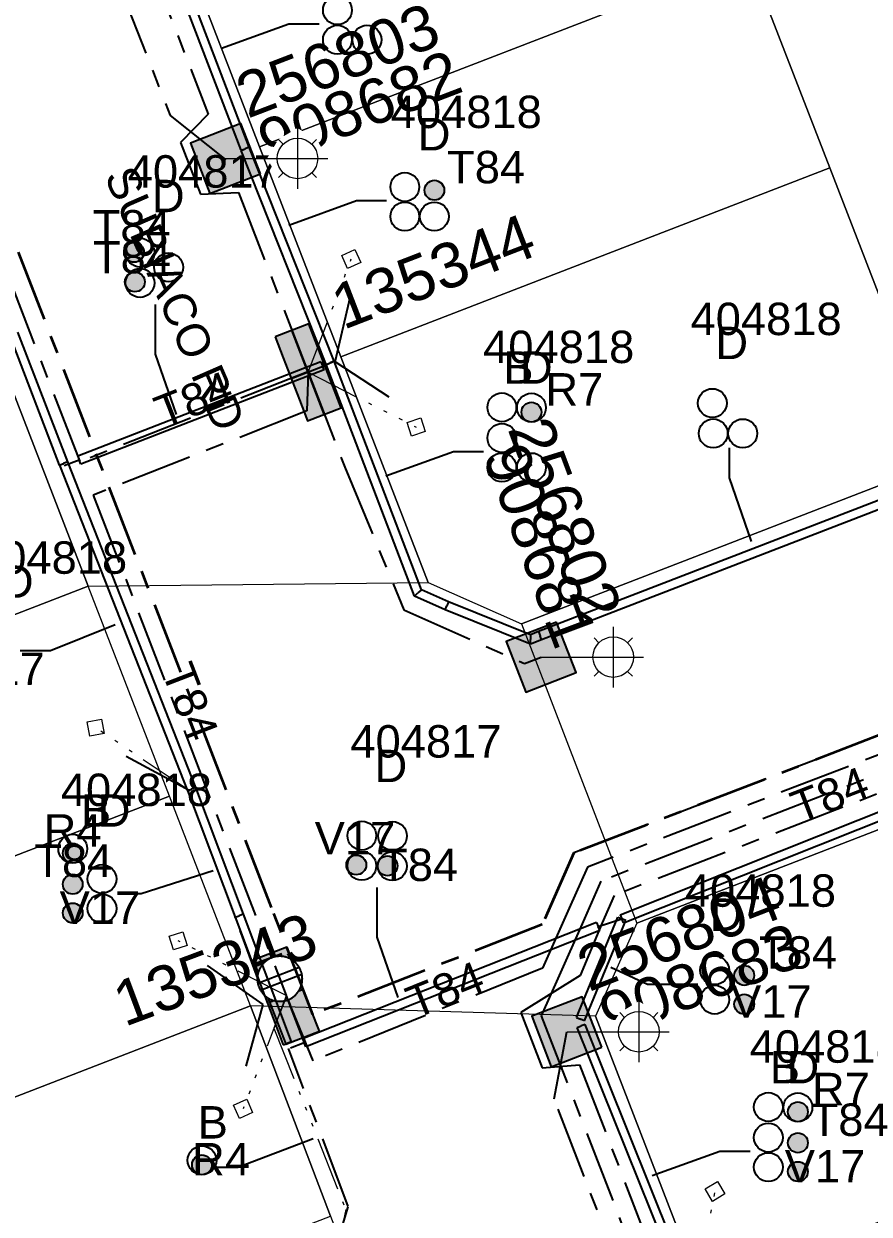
# Model space of a CAD drawing. Header units: metres. Extents: x 0 to 311631, y 0 to 6270612.
# Drawn here: x 311209.9 to 311256.8, y 6269902.9 to 6269969 of the extents above; entities that cross this region are included whole.
import ezdxf
from ezdxf.enums import TextEntityAlignment as Align

# ---------------------------------------------------------------- set-up
doc = ezdxf.new("R2010")
doc.units = ezdxf.units.M
doc.linetypes.add('Cable Exist UG', pattern=[7, 4, -1, 1, -1])
doc.linetypes.add('PHANTOMX2', pattern=[6.6, 3, -0.75, 0.2, -0.75, 0.2, -0.75, 0.2, -0.75])
doc.layers.get('0').update_dxf_attribs({"color": 6})
for name, color, linetype, lineweight in [('_User Miscellaneous1', 30, 'Continuous', 13), ('_User_HV_Exist', 1, 'Continuous', 35), ('Cadastre Land Parcels_SP_EXT', 118, 'Continuous', 15), ('Cadastre Roads_SP_EXT', 218, 'Continuous', 15), ('Mains_HV_EXT', 13, 'Continuous', 25), ('Mains_LV_EXT', 163, 'Continuous', 25), ('Mains_LV_SL_EXT', 135, 'Continuous', 25), ('Services_SP_EXT', 42, 'PHANTOMX2', 20), ('Services_SP_MOD', 3, 'PHANTOMX2', 20)]:
    doc.layers.add(name, color=color, linetype=linetype, lineweight=lineweight)
for name, color, linetype in [('Duct_SP_EXT', 30, 'Continuous'), ('Equip_LV_EXT', 7, 'Continuous'), ('SupportsUG_SP_LV_EXT', 7, 'Continuous'), ('SupportsUG_SP_LV_SL_EXT', 7, 'Continuous'), ('Trench_SP_EXT', 7, 'Continuous')]:
    doc.layers.add(name, color=color, linetype=linetype)
doc.styles.add('COLUMN_LABEL', font='arial.ttf', dxfattribs={"height": 2})
doc.styles.add('iecARIAL', font='arial.ttf', dxfattribs={"height": 2})
doc.styles.add('POLE_LABEL', font='arial.ttf', dxfattribs={"height": 2})
doc.styles.add('SL_LABEL', font='arial.ttf', dxfattribs={"height": 2})
doc.styles.get("Standard").update_dxf_attribs({"font": 'arial.ttf'})

# ---------------------------------------------------------------- blocks, each defined once
blk = doc.blocks.new('COLUMN_EXT')
blk.add_hatch(color=256).paths.add_polyline_path([(1.5, -1.5), (1.5, 1.5), (-1.5, 1.5), (-1.5, -1.5)])
blk.add_lwpolyline([(1.5, 1.5), (-1.5, 1.5), (-1.5, -1.5), (1.5, -1.5)], close=True)
at = {"flags": 9}
for tag, p in [('NOTES', (-1.813, 2)), ('STREETNAME', (-1.813, 1.6)), ('LOCATION', (-1.813, 1.4)), ('SUBURB', (-1.813, 1.8)), ('OWNED_BY', (-1.813, 0.6)), ('LEGEND', (-1.813, 1.2)), ('USAGE', (-1.813, 1)), ('STATE', (-1.813, 0.8)), ('COLUMN_TYPE', (-1.813, 0.4))]:
    blk.add_attdef(tag, text='', height=0.2, rotation=180, dxfattribs=at).set_placement(p, align=Align.MIDDLE_LEFT)
at = {"flags": 1}
blk.add_attdef('Z', (-1.813, 2.351), '', height=0.2, rotation=180, dxfattribs=at)
at = {"flags": 9}
for tag, style, p in [('STRUCTURE_PLANT_NUMBER', 'POLE_LABEL', (-1.813, -0.031)), ('STREET_CODE', 'COLUMN_LABEL', (-1.813, 0.2))]:
    blk.add_attdef(tag, text='', height=0.2, rotation=180, dxfattribs=dict(at, style=style)).set_placement(p, align=Align.MIDDLE_LEFT)
at = {"style": 'COLUMN_LABEL', "width": 0.9, "flags": 8}
blk.add_attdef('ASSET_NUM', text='', height=2, rotation=270, dxfattribs=at).set_placement((2, -4), align=Align.MIDDLE_LEFT)
blk = doc.blocks.new('PILLAR_EXT')
blk.add_hatch(color=256).paths.add_polyline_path([(-2.5, 1), (-2.5, -1), (2.5, -1), (2.5, 1)])
for p, q in [((0, 1), (0, -1)), ((-2.5, 0), (2.5, 0))]:
    blk.add_line(p, q)
at = {"ltscale": 10}
blk.add_line((2.5, 0), (-2.5, 0), dxfattribs=at)
blk.add_lwpolyline([(-2.5, -1), (-1.25, -1), (1.25, -1), (2.5, -1), (2.5, 1), (-2.5, 1)], close=True)
at = {"width": 0.9, "flags": 8}
blk.add_attdef('ASSET_NUM', text='', height=2, rotation=90, dxfattribs=at).set_placement((-2, 4), align=Align.MIDDLE_LEFT)
for tag, p, flags in [('OWNED_BY', (0, -0.2), 9), ('STATE', (0, -0.4), 9), ('SUPPORT_TYPE', (0, -0.6), 9), ('USAGE', (0, -0.8), 9), ('LEGEND', (0, -1), 9), ('LOCATION', (0, -1.2), 9), ('NOTES', (0, -1.4), 9), ('STREETNAME', (0, -1.8), 9), ('SUBURB', (0, -2), 1), ('PARENT', (0, -1.6), 9)]:
    blk.add_attdef(tag, p, '', height=0.2, dxfattribs=dict(flags=flags))
blk = doc.blocks.new('DUCT_EXT')
blk.add_circle((0, 0.8), 0.8)
at = {"flags": 1}
blk.add_attdef('Z', (0, 0), '', height=0.2, dxfattribs=at)
at = {"flags": 9}
for tag, p in [('DUCT_CODE', (0, 0)), ('XSECT_TYPE', (0, -0.2)), ('STATE', (0, -0.6)), ('FB_REFERENCE', (0, -0.4)), ('NOTES', (0, -0.8))]:
    blk.add_attdef(tag, text='', height=0.2, dxfattribs=at).set_placement(p, align=Align.MIDDLE_LEFT)
blk = doc.blocks.new('CCP_EXT')
at = {"flags": 9}
for tag, p in [('OWNED_BY', (0, -1)), ('USAGE', (0, -1.2)), ('LEGEND', (0, -1.4)), ('STATE', (0, -1.8)), ('LIFE_SUPPORT', (0, -1.6)), ('NOTES', (0, -2))]:
    blk.add_attdef(tag, text='', height=0.2, dxfattribs=at).set_placement(p, align=Align.MIDDLE_LEFT)
blk.add_wipeout([(0, 0.566), (0.566, 0), (0, -0.566), (-0.566, 0)])
blk.add_lwpolyline([(-0.566, 0), (0, 0.566), (0.566, 0), (0, -0.566), (-0.566, 0)])
at = {"flags": 1}
blk.add_attdef('Z', (0, 0), '', height=0.2, dxfattribs=at)
at = {"flags": 9}
for tag, p in [('CCP_TYPE', (0, 0)), ('OPERATING_VOLTAGE', (0, -0.6)), ('CONSTRUCTED_VOLTAGE', (0, -0.2)), ('NO_PHASES', (0, -0.4)), ('ORIENTATION', (0, -0.8))]:
    blk.add_attdef(tag, text='', height=0.2, dxfattribs=at).set_placement(p, align=Align.MIDDLE_LEFT)
blk = doc.blocks.new('LV_UG_LINKS_CLOSED_EXT')
at = {"layer": 'Equip_LV_EXT'}
for tag, flags, p in [('ACTUAL_STATUS', 9, (3, -2)), ('OPERATING_VOLTAGE', 9, (3, -2.6)), ('CONSTRUCTED_VOLTAGE', 9, (3, -2.2)), ('NO_PHASES', 9, (3, -2.4)), ('ORIENTATION', 9, (3, -2.8)), ('STATE', 9, (3, -3)), ('SWITCH_TYPE', 9, (3, -3.2)), ('USAGE', 9, (3, -3.4)), ('OWNED_BY', 9, (3, -3.8)), ('OPERATED_BY', 9, (3, -4)), ('NOTES', 9, (3, -3.6)), ('TYPE', 9, (3, -4.6)), ('MAINTAINED_BY', 9, (3, -4.2)), ('NUMBER_OF_PHASES', 9, (3, -4.4)), ('Z', 1, (3, -4.8))]:
    blk.add_attdef(tag, text='', height=0.2, dxfattribs=dict(at, flags=flags)).set_placement(p, align=Align.MIDDLE_LEFT)
blk.add_wipeout([(4, 1.25), (3.969, 1.25), (3.939, 1.248), (3.908, 1.247), (3.877, 1.244), (3.847, 1.241), (3.817, 1.236), (3.786, 1.232), (3.756, 1.226), (3.726, 1.22), (3.696, 1.213), (3.667, 1.205), (3.637, 1.196), (3.608, 1.187), (3.579, 1.177), (3.55, 1.166), (3.522, 1.155), (3.493, 1.143), (3.466, 1.13), (3.438, 1.117), (3.411, 1.102), (3.384, 1.088), (3.357, 1.072), (3.331, 1.056), (3.306, 1.039), (3.28, 1.022), (3.255, 1.004), (3.231, 0.985), (3.207, 0.966), (3.184, 0.947), (3.161, 0.926), (3.138, 0.905), (3.116, 0.884), (3.095, 0.862), (3.074, 0.839), (3.053, 0.816), (3.034, 0.793), (3.015, 0.769), (2.996, 0.745), (2.978, 0.72), (2.961, 0.694), (2.944, 0.669), (2.928, 0.643), (2.912, 0.616), (2.898, 0.589), (2.883, 0.562), (2.87, 0.534), (2.857, 0.507), (2.845, 0.478), (2.834, 0.45), (2.823, 0.421), (2.813, 0.392), (2.804, 0.363), (2.795, 0.333), (2.787, 0.304), (2.78, 0.274), (2.774, 0.244), (2.768, 0.214), (2.764, 0.183), (2.759, 0.153), (2.756, 0.123), (2.753, 0.092), (2.752, 0.061), (2.75, 0.031), (2.75, 0), (2.75, -0.031), (2.752, -0.061), (2.753, -0.092), (2.756, -0.123), (2.759, -0.153), (2.764, -0.183), (2.768, -0.214), (2.774, -0.244), (2.78, -0.274), (2.787, -0.304), (2.795, -0.333), (2.804, -0.363), (2.813, -0.392), (2.823, -0.421), (2.834, -0.45), (2.845, -0.478), (2.857, -0.507), (2.87, -0.534), (2.883, -0.562), (2.898, -0.589), (2.912, -0.616), (2.928, -0.643), (2.944, -0.669), (2.961, -0.694), (2.978, -0.72), (2.996, -0.745), (3.015, -0.769), (3.034, -0.793), (3.053, -0.816), (3.074, -0.839), (3.095, -0.862), (3.116, -0.884), (3.138, -0.905), (3.161, -0.926), (3.184, -0.947), (3.207, -0.966), (3.231, -0.985), (3.255, -1.004), (3.28, -1.022), (3.306, -1.039), (3.331, -1.056), (3.357, -1.072), (3.384, -1.088), (3.411, -1.102), (3.438, -1.117), (3.466, -1.13), (3.493, -1.143), (3.522, -1.155), (3.55, -1.166), (3.579, -1.177), (3.608, -1.187), (3.637, -1.196), (3.667, -1.205), (3.696, -1.213), (3.726, -1.22), (3.756, -1.226), (3.786, -1.232), (3.817, -1.236), (3.847, -1.241), (3.877, -1.244), (3.908, -1.247), (3.939, -1.248), (3.969, -1.25), (4, -1.25), (4.031, -1.25), (4.061, -1.248), (4.092, -1.247), (4.123, -1.244), (4.153, -1.241), (4.183, -1.236), (4.214, -1.232), (4.244, -1.226), (4.274, -1.22), (4.304, -1.213), (4.333, -1.205), (4.363, -1.196), (4.392, -1.187), (4.421, -1.177), (4.45, -1.166), (4.478, -1.155), (4.507, -1.143), (4.534, -1.13), (4.562, -1.117), (4.589, -1.102), (4.616, -1.088), (4.643, -1.072), (4.669, -1.056), (4.694, -1.039), (4.72, -1.022), (4.745, -1.004), (4.769, -0.985), (4.793, -0.966), (4.816, -0.947), (4.839, -0.926), (4.862, -0.905), (4.884, -0.884), (4.905, -0.862), (4.926, -0.839), (4.947, -0.816), (4.966, -0.793), (4.985, -0.769), (5.004, -0.745), (5.022, -0.72), (5.039, -0.694), (5.056, -0.669), (5.072, -0.643), (5.088, -0.616), (5.102, -0.589), (5.117, -0.562), (5.13, -0.534), (5.143, -0.507), (5.155, -0.478), (5.166, -0.45), (5.177, -0.421), (5.187, -0.392), (5.196, -0.363), (5.205, -0.333), (5.213, -0.304), (5.22, -0.274), (5.226, -0.244), (5.232, -0.214), (5.236, -0.183), (5.241, -0.153), (5.244, -0.123), (5.247, -0.092), (5.248, -0.061), (5.25, -0.031), (5.25, 0), (5.25, 0.031), (5.248, 0.061), (5.247, 0.092), (5.244, 0.123), (5.241, 0.153), (5.236, 0.183), (5.232, 0.214), (5.226, 0.244), (5.22, 0.274), (5.213, 0.304), (5.205, 0.333), (5.196, 0.363), (5.187, 0.392), (5.177, 0.421), (5.166, 0.45), (5.155, 0.478), (5.143, 0.507), (5.13, 0.534), (5.117, 0.562), (5.102, 0.589), (5.088, 0.616), (5.072, 0.643), (5.056, 0.669), (5.039, 0.694), (5.022, 0.72), (5.004, 0.745), (4.985, 0.769), (4.966, 0.793), (4.947, 0.816), (4.926, 0.839), (4.905, 0.862), (4.884, 0.884), (4.862, 0.905), (4.839, 0.926), (4.816, 0.947), (4.793, 0.966), (4.769, 0.985), (4.745, 1.004), (4.72, 1.022), (4.694, 1.039), (4.669, 1.056), (4.643, 1.072), (4.616, 1.088), (4.589, 1.102), (4.562, 1.117), (4.534, 1.13), (4.507, 1.143), (4.478, 1.155), (4.45, 1.166), (4.421, 1.177), (4.392, 1.187), (4.363, 1.196), (4.333, 1.205), (4.304, 1.213), (4.274, 1.22), (4.244, 1.226), (4.214, 1.232), (4.183, 1.236), (4.153, 1.241), (4.123, 1.244), (4.092, 1.247), (4.061, 1.248), (4.031, 1.25)]).dxf.layer = 'Equip_LV_EXT'
for p, q in [((3.792, 1.232), (3.792, -1.232)), ((4.208, 1.232), (4.208, -1.232))]:
    blk.add_line(p, q, dxfattribs=at)
at = {"layer": 'Equip_LV_EXT', "flags": 128}
blk.add_lwpolyline([(4, 1.25), (3.969, 1.25), (3.939, 1.248), (3.908, 1.247), (3.877, 1.244), (3.847, 1.241), (3.817, 1.236), (3.786, 1.232), (3.756, 1.226), (3.726, 1.22), (3.696, 1.213), (3.667, 1.205), (3.637, 1.196), (3.608, 1.187), (3.579, 1.177), (3.55, 1.166), (3.522, 1.155), (3.493, 1.143), (3.466, 1.13), (3.438, 1.117), (3.411, 1.102), (3.384, 1.088), (3.357, 1.072), (3.331, 1.056), (3.306, 1.039), (3.28, 1.022), (3.255, 1.004), (3.231, 0.985), (3.207, 0.966), (3.184, 0.947), (3.161, 0.926), (3.138, 0.905), (3.116, 0.884), (3.095, 0.862), (3.074, 0.839), (3.053, 0.816), (3.034, 0.793), (3.015, 0.769), (2.996, 0.745), (2.978, 0.72), (2.961, 0.694), (2.944, 0.669), (2.928, 0.643), (2.912, 0.616), (2.898, 0.589), (2.883, 0.562), (2.87, 0.534), (2.857, 0.507), (2.845, 0.478), (2.834, 0.45), (2.823, 0.421), (2.813, 0.392), (2.804, 0.363), (2.795, 0.333), (2.787, 0.304), (2.78, 0.274), (2.774, 0.244), (2.768, 0.214), (2.764, 0.183), (2.759, 0.153), (2.756, 0.123), (2.753, 0.092), (2.752, 0.061), (2.75, 0.031), (2.75, 0), (2.75, -0.031), (2.752, -0.061), (2.753, -0.092), (2.756, -0.123), (2.759, -0.153), (2.764, -0.183), (2.768, -0.214), (2.774, -0.244), (2.78, -0.274), (2.787, -0.304), (2.795, -0.333), (2.804, -0.363), (2.813, -0.392), (2.823, -0.421), (2.834, -0.45), (2.845, -0.478), (2.857, -0.507), (2.87, -0.534), (2.883, -0.562), (2.898, -0.589), (2.912, -0.616), (2.928, -0.643), (2.944, -0.669), (2.961, -0.694), (2.978, -0.72), (2.996, -0.745), (3.015, -0.769), (3.034, -0.793), (3.053, -0.816), (3.074, -0.839), (3.095, -0.862), (3.116, -0.884), (3.138, -0.905), (3.161, -0.926), (3.184, -0.947), (3.207, -0.966), (3.231, -0.985), (3.255, -1.004), (3.28, -1.022), (3.306, -1.039), (3.331, -1.056), (3.357, -1.072), (3.384, -1.088), (3.411, -1.102), (3.438, -1.117), (3.466, -1.13), (3.493, -1.143), (3.522, -1.155), (3.55, -1.166), (3.579, -1.177), (3.608, -1.187), (3.637, -1.196), (3.667, -1.205), (3.696, -1.213), (3.726, -1.22), (3.756, -1.226), (3.786, -1.232), (3.817, -1.236), (3.847, -1.241), (3.877, -1.244), (3.908, -1.247), (3.939, -1.248), (3.969, -1.25), (4, -1.25), (4.031, -1.25), (4.061, -1.248), (4.092, -1.247), (4.123, -1.244), (4.153, -1.241), (4.183, -1.236), (4.214, -1.232), (4.244, -1.226), (4.274, -1.22), (4.304, -1.213), (4.333, -1.205), (4.363, -1.196), (4.392, -1.187), (4.421, -1.177), (4.45, -1.166), (4.478, -1.155), (4.507, -1.143), (4.534, -1.13), (4.562, -1.117), (4.589, -1.102), (4.616, -1.088), (4.643, -1.072), (4.669, -1.056), (4.694, -1.039), (4.72, -1.022), (4.745, -1.004), (4.769, -0.985), (4.793, -0.966), (4.816, -0.947), (4.839, -0.926), (4.862, -0.905), (4.884, -0.884), (4.905, -0.862), (4.926, -0.839), (4.947, -0.816), (4.966, -0.793), (4.985, -0.769), (5.004, -0.745), (5.022, -0.72), (5.039, -0.694), (5.056, -0.669), (5.072, -0.643), (5.088, -0.616), (5.102, -0.589), (5.117, -0.562), (5.13, -0.534), (5.143, -0.507), (5.155, -0.478), (5.166, -0.45), (5.177, -0.421), (5.187, -0.392), (5.196, -0.363), (5.205, -0.333), (5.213, -0.304), (5.22, -0.274), (5.226, -0.244), (5.232, -0.214), (5.236, -0.183), (5.241, -0.153), (5.244, -0.123), (5.247, -0.092), (5.248, -0.061), (5.25, -0.031), (5.25, 0), (5.25, 0.031), (5.248, 0.061), (5.247, 0.092), (5.244, 0.123), (5.241, 0.153), (5.236, 0.183), (5.232, 0.214), (5.226, 0.244), (5.22, 0.274), (5.213, 0.304), (5.205, 0.333), (5.196, 0.363), (5.187, 0.392), (5.177, 0.421), (5.166, 0.45), (5.155, 0.478), (5.143, 0.507), (5.13, 0.534), (5.117, 0.562), (5.102, 0.589), (5.088, 0.616), (5.072, 0.643), (5.056, 0.669), (5.039, 0.694), (5.022, 0.72), (5.004, 0.745), (4.985, 0.769), (4.966, 0.793), (4.947, 0.816), (4.926, 0.839), (4.905, 0.862), (4.884, 0.884), (4.862, 0.905), (4.839, 0.926), (4.816, 0.947), (4.793, 0.966), (4.769, 0.985), (4.745, 1.004), (4.72, 1.022), (4.694, 1.039), (4.669, 1.056), (4.643, 1.072), (4.616, 1.088), (4.589, 1.102), (4.562, 1.117), (4.534, 1.13), (4.507, 1.143), (4.478, 1.155), (4.45, 1.166), (4.421, 1.177), (4.392, 1.187), (4.363, 1.196), (4.333, 1.205), (4.304, 1.213), (4.274, 1.22), (4.244, 1.226), (4.214, 1.232), (4.183, 1.236), (4.153, 1.241), (4.123, 1.244), (4.092, 1.247), (4.061, 1.248), (4.031, 1.25)], close=True, dxfattribs=at)
blk = doc.blocks.new('CABLE_LARGE_EXT')
h = blk.add_hatch(color=256)
edge = h.paths.add_edge_path()
edge.add_arc((0, 0.55), 0.55, 0, 360)
blk.add_circle((0, 0.55), 0.55)
at = {"flags": 1}
blk.add_attdef('Z', (0, 0), '', height=0.2, dxfattribs=at)
at = {"flags": 9}
for tag, p in [('COND_CODE', (0, 0)), ('XSECT_SIZE', (0, -0.6)), ('STATE', (0, -0.4)), ('FB_REFERENCE', (0, -0.2)), ('NOTES', (0, -0.8))]:
    blk.add_attdef(tag, text='', height=0.2, dxfattribs=at).set_placement(p, align=Align.MIDDLE_LEFT)
blk = doc.blocks.new('SL_LANTERN_EXT')
at = {"flags": 9}
for tag, p in [('LRATECODE', (-7.4, 0)), ('LOUTREACHVOCAB', (-7.2, 0)), ('LOUTREACH', (-7, 0)), ('LANTNUMBER', (-6.6, 0)), ('LNEW', (-6.4, 0)), ('LMASTVOCAB', (-6.2, 0)), ('LMAST', (-6, 0)), ('LLAMPVOCAB', (-5.8, 0)), ('LLAMP', (-5.6, 0)), ('LEXIST', (-5.4, 0)), ('LCHARGE3PERCENT', (-5.2, 0)), ('LCHARGE3', (-5, 0)), ('LCHARGE2PERCENT', (-4.8, 0)), ('LCHARGE2', (-4.6, 0)), ('LCHARGE1PERCENT', (-4.4, 0)), ('LCHARGE1', (-4.2, 0)), ('LCATEGORY', (-4, 0)), ('LBRACKETVOCAB', (-3.8, 0)), ('LBRACKET', (-3.6, 0)), ('LKINGHEIGHT', (-3.4, 0)), ('CREPLACE', (-3.2, 0)), ('CREMOVE', (-3, 0)), ('CNUMBER', (-2.8, 0)), ('CNEW', (-2.6, 0)), ('CEXIST', (-2.4, 0)), ('USAGE', (-2.2, 0)), ('STATE', (-2, 0)), ('OWNED_BY', (-1.8, 0)), ('ORIENTATION', (-1.6, 0)), ('OPERATING_VOLTAGE', (-1.4, 0)), ('NO_PHASES', (-1.2, 0)), ('LANTERN_TYPE', (-1, 0)), ('LANTERN_PURPOSE', (-0.8, 0)), ('CONTROL_TYPE', (-0.6, 0)), ('CONSTRUCTED_VOLTAGE', (-0.4, 0))]:
    blk.add_attdef(tag, text='', height=0.001, rotation=270, dxfattribs=at).set_placement(p, align=Align.MIDDLE_LEFT)
at = {"style": 'SL_LABEL', "flags": 9}
blk.add_attdef('STREET_CODE', text='', height=0.001, rotation=270, dxfattribs=at).set_placement((0.001, 0), align=Align.MIDDLE_LEFT)
at = {"flags": 1}
blk.add_attdef('Z', (0, 0), '', height=0.001, rotation=270, dxfattribs=at)
at = {"width": 0.9}
blk.add_attdef('LNUMBER', text='', height=1, dxfattribs=at).set_placement((7, -1), align=Align.MIDDLE_LEFT)
at = {"flags": 9}
for tag, p in [('LREMOVE', (0, -7.6)), ('LREPLACE', (0, -7.8)), ('LTYPE', (0, -8)), ('LTYPEVOCAB', (0, -8.2)), ('LEGEND', (0, -8.4)), ('SUBURB', (0, -8.6)), ('STREETNAME', (0, -8.8)), ('LOCATION', (0, -9)), ('NOTES', (0, -9.2)), ('MAINTAINED_BY', (0, -9.863))]:
    blk.add_attdef(tag, text='', height=0.001, dxfattribs=at).set_placement(p, align=Align.MIDDLE_LEFT)
blk.add_attdef('OPERATED_BY', (0, -9.607), '', height=0.001, dxfattribs=at)
blk.add_wipeout([(5.688, 0), (5.061, -1.061), (4, -1.688), (2.939, -1.061), (2.313, 0), (2.939, 1.061), (4, 1.687), (5.061, 1.061)])
for p, q in [((4, 1.687), (4, 0)), ((2.939, 1.061), (3.205, 0.795)), ((5.061, 1.061), (4.795, 0.795)), ((0, 0), (4, 0)), ((4, 0), (5.688, 0)), ((4, 0), (4, -1.688)), ((2.939, -1.061), (3.205, -0.795)), ((5.061, -1.061), (4.795, -0.795))]:
    blk.add_line(p, q)
blk.add_circle((4, 0), 1.125)

msp = doc.modelspace()

# ---------------------------------------------------------------- linework, layer by layer
at = {"layer": 'Cadastre Land Parcels_SP_EXT', "linetype": 'Continuous'}
for points in [[(311250.079, 6269972.64), (311245.572, 6269984.288), (311218.432, 6269973.8), (311222.938, 6269962.151), (311250.079, 6269972.64)], [(311266.973, 6269947.082), (311267.53, 6269947.293), (311268.089, 6269947.497), (311268.651, 6269947.695), (311269.215, 6269947.884), (311269.781, 6269948.067), (311270.35, 6269948.244), (311270.921, 6269948.413), (311271.493, 6269948.575), (311272.068, 6269948.729), (311272.645, 6269948.878), (311266.017, 6269978.802), (311264.907, 6269978.373), (311250.079, 6269972.64), (311254.585, 6269960.992), (311260.878, 6269944.725), (311266.973, 6269947.082)], [(311254.585, 6269960.992), (311250.079, 6269972.64), (311222.938, 6269962.151), (311227.443, 6269950.502), (311254.585, 6269960.992)], [(311260.878, 6269944.725), (311254.585, 6269960.992), (311227.443, 6269950.502), (311232.293, 6269937.964), (311237.467, 6269935.678), (311260.878, 6269944.725)], [(311213.421, 6269937.764), (311208.191, 6269951.277), (311180.208, 6269940.461), (311185.438, 6269926.95), (311213.421, 6269937.764)], [(311217.929, 6269926.115), (311213.421, 6269937.764), (311185.438, 6269926.95), (311189.946, 6269915.301), (311217.929, 6269926.115)], [(311275.456, 6269909.488), (311268.116, 6269928.44), (311243.868, 6269919.061), (311241.579, 6269913.89), (311247.472, 6269898.666), (311275.456, 6269909.488)], [(311222.436, 6269914.467), (311217.929, 6269926.115), (311189.946, 6269915.301), (311194.454, 6269903.652), (311222.436, 6269914.467)], [(311226.879, 6269902.799), (311222.436, 6269914.467), (311194.454, 6269903.652), (311198.958, 6269892.017), (311226.879, 6269902.799)]]:
    msp.add_lwpolyline(points, close=True, dxfattribs=at)
at = {"layer": 'Cadastre Roads_SP_EXT', "linetype": 'Continuous'}
msp.add_lwpolyline([(311260.878, 6269944.725), (311237.467, 6269935.678), (311243.868, 6269919.061), (311268.116, 6269928.44)], dxfattribs=at)
at = {"layer": 'Duct_SP_EXT'}
for p, q in [((311221.912, 6269961.961), (311217.576, 6269973.324)), ((311222.36, 6269962.132), (311218.025, 6269973.495)), ((311221.912, 6269961.961), (311222.136, 6269962.046)), ((311221.913, 6269961.958), (311222.136, 6269962.046)), ((311226.629, 6269950.072), (311221.913, 6269961.958)), ((311222.359, 6269962.135), (311222.136, 6269962.046)), ((311222.36, 6269962.132), (311222.136, 6269962.046)), ((311209.052, 6269951.694), (311211.823, 6269944.489)), ((311209.5, 6269951.866), (311212.271, 6269944.661)), ((311226.346, 6269950.227), (311212.841, 6269944.977)), ((311226.346, 6269950.227), (311226.433, 6269950.003)), ((311226.52, 6269949.78), (311226.433, 6269950.003)), ((311226.628, 6269950.075), (311226.852, 6269950.16)), ((311226.629, 6269950.072), (311226.852, 6269950.16)), ((311227.075, 6269950.249), (311226.852, 6269950.16)), ((311227.076, 6269950.246), (311226.852, 6269950.16)), ((311226.52, 6269949.78), (311213.015, 6269944.53)), ((311212.841, 6269944.977), (311212.928, 6269944.754)), ((311213.015, 6269944.53), (311212.928, 6269944.754)), ((311263.522, 6269944.93), (311238.416, 6269935.24)), ((311211.823, 6269944.489), (311212.047, 6269944.575)), ((311211.824, 6269944.487), (311212.047, 6269944.575)), ((311212.271, 6269944.663), (311212.047, 6269944.575)), ((311212.271, 6269944.661), (311212.047, 6269944.575)), ((311263.695, 6269944.482), (311238.589, 6269934.792)), ((311231.917, 6269937.571), (311231.728, 6269937.392)), ((311233.424, 6269936.903), (311231.917, 6269937.571)), ((311231.54, 6269937.213), (311231.728, 6269937.392)), ((311233.237, 6269936.461), (311231.54, 6269937.213)), ((311233.424, 6269936.903), (311233.331, 6269936.682)), ((311237.976, 6269935.07), (311233.424, 6269936.903)), ((311233.237, 6269936.461), (311233.331, 6269936.682)), ((311237.973, 6269934.554), (311233.237, 6269936.461)), ((311237.973, 6269934.554), (311237.974, 6269934.812)), ((311238.589, 6269934.792), (311237.973, 6269934.554)), ((311237.976, 6269935.07), (311237.974, 6269934.812)), ((311238.416, 6269935.24), (311237.976, 6269935.07)), ((311238.416, 6269935.24), (311238.503, 6269935.016)), ((311238.416, 6269935.24), (311238.503, 6269935.016)), ((311238.589, 6269934.792), (311238.503, 6269935.016)), ((311238.589, 6269934.792), (311238.503, 6269935.016)), ((311242.96, 6269919.526), (311268.264, 6269929.599)), ((311243.137, 6269919.08), (311268.442, 6269929.153)), ((311218.929, 6269926.415), (311219.153, 6269926.499)), ((311218.929, 6269926.415), (311221.579, 6269919.386)), ((311218.93, 6269926.412), (311219.153, 6269926.499)), ((311219.377, 6269926.587), (311219.153, 6269926.499)), ((311219.378, 6269926.584), (311219.153, 6269926.499)), ((311219.378, 6269926.584), (311222.028, 6269919.555)), ((311221.579, 6269919.386), (311221.803, 6269919.471)), ((311222.028, 6269919.555), (311221.803, 6269919.471)), ((311240.523, 6269913.818), (311242.827, 6269919.395)), ((311240.966, 6269913.635), (311243.271, 6269919.212)), ((311241.64, 6269919.096), (311241.729, 6269918.873)), ((311242.827, 6269919.395), (311243.049, 6269919.303)), ((311242.96, 6269919.526), (311243.049, 6269919.303)), ((311243.271, 6269919.212), (311243.049, 6269919.303)), ((311243.137, 6269919.08), (311243.049, 6269919.303)), ((311241.817, 6269918.65), (311241.729, 6269918.873)), ((311240.523, 6269913.818), (311240.744, 6269913.726)), ((311240.966, 6269913.635), (311240.744, 6269913.726)), ((311240.558, 6269913.261), (311240.781, 6269913.351)), ((311246.653, 6269898.12), (311240.558, 6269913.261)), ((311241.003, 6269913.44), (311240.781, 6269913.351)), ((311247.098, 6269898.299), (311241.003, 6269913.44)), ((311224.246, 6269912.298), (311224.471, 6269912.383)), ((311224.695, 6269912.467), (311224.471, 6269912.383)), ((311225.329, 6269912.644), (311225.417, 6269912.421)), ((311225.505, 6269912.197), (311225.417, 6269912.421))]:
    msp.add_line(p, q, dxfattribs=at)
for points in [[(311226.246, 6269968.968), (311224.568, 6269968.968), (311220.817, 6269967.604)], [(311229.988, 6269959.158), (311228.31, 6269959.158), (311224.559, 6269957.794)], [(311217.135, 6269953.402), (311217.135, 6269950.637), (311218.305, 6269947.299)], [(311249.009, 6269945.451), (311249.008, 6269943.776), (311250.228, 6269940.238)], [(311235.375, 6269945.227), (311233.697, 6269945.227), (311229.946, 6269943.863)], [(311209.649, 6269934.187), (311211.325, 6269934.187), (311214.931, 6269935.643)], [(311215.05, 6269920.712), (311216.362, 6269920.712), (311220.355, 6269921.991)], [(311229.445, 6269921.044), (311229.445, 6269918.279), (311230.615, 6269914.941)], [(311247.263, 6269915.66), (311244.468, 6269915.657), (311242.429, 6269916.604)], [(311220.331, 6269905.524), (311221.722, 6269905.524), (311225.916, 6269907.11)], [(311250.166, 6269906.39), (311248.488, 6269906.39), (311244.737, 6269905.026)]]:
    msp.add_lwpolyline(points, dxfattribs=at)
at = {"layer": 'Mains_LV_EXT', "linetype": 'Cable Exist UG'}
for points in [[(311216.579, 6269972.989), (311220.087, 6269963.974), (311218.551, 6269962.402), (311218.551, 6269962.402), (311219.662, 6269959.525), (311221.771, 6269959.616), (311225.636, 6269949.628)], [(311225.622, 6269949.666), (311212.974, 6269944.679), (311204.947, 6269965.465)]]:
    msp.add_lwpolyline(points, dxfattribs=at)
at = {"layer": 'Mains_LV_SL_EXT', "linetype": 'Cable Exist UG'}
msp.add_lwpolyline([(311216.589, 6269972.962), (311215.174, 6269971.075), (311215.174, 6269971.075), (311217.979, 6269963.883), (311221.07, 6269961.429)], dxfattribs=at)
at = {"layer": 'Trench_SP_EXT', "linetype": 'Cable Exist UG'}
for points in [[(311230.126, 6269948.26), (311227.127, 6269950.223), (311227.982, 6269953.864)], [(311226.442, 6269949.979), (311227.107, 6269950.273)], [(311212.928, 6269944.754), (311212.098, 6269944.445)], [(311215.533, 6269928.321), (311219.211, 6269926.351)], [(311241.729, 6269918.873), (311243.049, 6269919.303)], [(311220.031, 6269916.716), (311223.113, 6269914.537), (311222.175, 6269911.113)], [(311225.417, 6269912.421), (311224.653, 6269912.118)], [(311226.693, 6269899.482), (311227.854, 6269903.337), (311224.55, 6269912.093)]]:
    msp.add_lwpolyline(points, dxfattribs=at)

# ---------------------------------------------------------------- block references
at = {"layer": 'Duct_SP_EXT'}
for name, p in [('DUCT_EXT', (311227.258, 6269968.934)), ('DUCT_EXT', (311227.258, 6269967.297)), ('DUCT_EXT', (311228.897, 6269967.297)), ('DUCT_EXT', (311231.001, 6269959.124)), ('CABLE_LARGE_EXT', (311232.64, 6269959.194)), ('DUCT_EXT', (311231.001, 6269957.487)), ('DUCT_EXT', (311232.639, 6269957.487)), ('DUCT_EXT', (311216.306, 6269955.477)), ('DUCT_EXT', (311217.888, 6269954.665)), ('DUCT_EXT', (311216.302, 6269953.797)), ('DUCT_EXT', (311236.388, 6269946.89)), ('DUCT_EXT', (311238.027, 6269946.873)), ('CABLE_LARGE_EXT', (311238.027, 6269946.873)), ('DUCT_EXT', (311236.388, 6269945.193)), ('DUCT_EXT', (311236.388, 6269943.556)), ('DUCT_EXT', (311238.027, 6269943.556)), ('DUCT_EXT', (311228.615, 6269923.119)), ('DUCT_EXT', (311230.317, 6269923.098)), ('DUCT_EXT', (311212.568, 6269922.391)), ('CABLE_LARGE_EXT', (311212.568, 6269922.391)), ('DUCT_EXT', (311228.612, 6269921.439)), ('DUCT_EXT', (311230.307, 6269921.421)), ('DUCT_EXT', (311214.192, 6269920.711)), ('CABLE_LARGE_EXT', (311212.568, 6269920.671)), ('DUCT_EXT', (311214.192, 6269919.074)), ('CABLE_LARGE_EXT', (311212.568, 6269919.074)), ('DUCT_EXT', (311248.198, 6269915.647)), ('CABLE_LARGE_EXT', (311249.837, 6269915.607)), ('DUCT_EXT', (311248.198, 6269914.01)), ('CABLE_LARGE_EXT', (311249.837, 6269914.01)), ('DUCT_EXT', (311251.178, 6269908.053)), ('DUCT_EXT', (311252.817, 6269908.036)), ('CABLE_LARGE_EXT', (311252.817, 6269908.036)), ('DUCT_EXT', (311251.178, 6269906.356)), ('CABLE_LARGE_EXT', (311252.817, 6269906.316)), ('DUCT_EXT', (311219.74, 6269905.096)), ('CABLE_LARGE_EXT', (311219.74, 6269905.096)), ('DUCT_EXT', (311251.178, 6269904.719)), ('CABLE_LARGE_EXT', (311252.817, 6269904.719))]:
    msp.add_blockref(name, p, dxfattribs=at)
for name, p, rotation in [('CABLE_LARGE_EXT', (311215.419, 6269956.296), 269.9506984013176), ('CABLE_LARGE_EXT', (311215.467, 6269954.655), 269.9506984013176), ('DUCT_EXT', (311247.267, 6269947.927), 269.9657774817926), ('DUCT_EXT', (311247.318, 6269946.246), 269.9657774817926), ('DUCT_EXT', (311248.955, 6269946.245), 269.9657774817926), ('CABLE_LARGE_EXT', (311227.757, 6269922.291), 269.9506984013176), ('CABLE_LARGE_EXT', (311229.488, 6269922.241), 269.9506984013176)]:
    msp.add_blockref(name, p, dxfattribs=dict(at, rotation=rotation))
at = {"layer": 'SupportsUG_SP_LV_EXT'}
ref = msp.add_blockref('PILLAR_EXT', (311225.631, 6269949.642), dxfattribs=dict(at, rotation=291.115987510747))
ref.add_attrib('ASSET_NUM', '135344', dxfattribs={"layer": '0', "height": 2.5, "rotation": 21.11599, "style": 'iecARIAL'}).set_placement((311227.131, 6269953.142), align=Align.MIDDLE_LEFT)
ref = msp.add_blockref('PILLAR_EXT', (311224.421, 6269915.038), dxfattribs=dict(at, rotation=111.1160090554093))
ref.add_attrib('ASSET_NUM', '135343', dxfattribs={"layer": '0', "height": 2.5, "rotation": 20.47744, "style": 'iecARIAL'}).set_placement((311225.921, 6269918.538), align=Align.MIDDLE_RIGHT)
at = {"layer": 'SupportsUG_SP_LV_SL_EXT'}
ref = msp.add_blockref('COLUMN_EXT', (311221.041, 6269961.506), dxfattribs=dict(at, rotation=291.115987510747))
ref.add_attrib('ASSET_NUM', '908682', dxfattribs={"layer": '0', "height": 2.5, "rotation": 20.99753, "style": 'COLUMN_LABEL'}).set_placement((311223.041, 6269962.256), align=Align.MIDDLE_LEFT)
ref = msp.add_blockref('COLUMN_EXT', (311238.567, 6269933.829), dxfattribs=dict(at, rotation=21.08852129288003))
ref.add_attrib('ASSET_NUM', '908681', dxfattribs={"layer": '0', "height": 2.5, "rotation": 290.51, "style": 'COLUMN_LABEL'}).set_placement((311240.567, 6269934.579), align=Align.MIDDLE_RIGHT)
ref = msp.add_blockref('COLUMN_EXT', (311239.989, 6269913.032), dxfattribs=dict(at, rotation=291.1160379134965))
ref.add_attrib('ASSET_NUM', '908683', dxfattribs={"layer": '0', "height": 2.5, "rotation": 21.11604, "style": 'COLUMN_LABEL'}).set_placement((311241.989, 6269913.782), align=Align.MIDDLE_LEFT)

# ---------------------------------------------------------------- texts
at = {"layer": 'Cadastre Roads_SP_EXT'}
msp.add_text('SUBIACO RD', height=1.8, rotation=293.5486, dxfattribs=at).set_placement((311214.3, 6269960.541))
at = {"layer": 'Duct_SP_EXT'}
for s, p in [('404818', (311230.213, 6269963.194)), ('D', (311231.717, 6269961.951)), ('T84', (311233.345, 6269960.127)), ('404817', (311215.619, 6269959.888)), ('D', (311216.96, 6269958.524)), ('T84', (311213.673, 6269956.84)), ('T84', (311213.688, 6269955.129)), ('404818', (311246.856, 6269951.702)), ('404818', (311235.345, 6269950.149)), ('D', (311248.236, 6269950.367)), ('B', (311236.466, 6269949.004)), ('D', (311237.391, 6269949.006)), ('R7', (311238.804, 6269947.79)), ('404818', (311207.198, 6269938.454)), ('D', (311208.578, 6269937.118)), ('V17', (311206.541, 6269932.281)), ('404817', (311227.977, 6269928.251)), ('D', (311229.318, 6269926.887)), ('404818', (311211.906, 6269925.561)), ('B', (311213.027, 6269924.417)), ('D', (311213.952, 6269924.418)), ('R4', (311210.953, 6269923.309)), ('V17', (311225.996, 6269922.878)), ('T84', (311210.43, 6269921.628)), ('T84', (311229.626, 6269921.397)), ('404818', (311246.541, 6269919.969)), ('V17', (311211.839, 6269919.02)), ('D', (311247.921, 6269918.633)), ('T84', (311250.66, 6269916.531)), ('V17', (311249.108, 6269913.812)), ('404818', (311250.136, 6269911.312)), ('B', (311251.257, 6269910.167)), ('D', (311252.182, 6269910.169)), ('R7', (311253.595, 6269908.953)), ('T84', (311253.523, 6269907.248)), ('B', (311219.504, 6269907.103)), ('R4', (311219.192, 6269905.056)), ('V17', (311252.088, 6269904.664))]:
    msp.add_text(s, height=1.8, dxfattribs=at).set_placement(p)
at = {"layer": 'Mains_LV_EXT'}
for rotation, p in [(21.47193, (311217.579, 6269946.491)), (291.09211, (311217.472, 6269933.055)), (21.0886, (311252.883, 6269924.559)), (21.87812, (311231.549, 6269913.72))]:
    msp.add_text('T84', height=1.8, rotation=rotation, dxfattribs=at).set_placement(p)

# ---------------------------------------------------------------- next in the draw order: block references
at = {"layer": 'Services_SP_EXT'}
for p, rotation in [((311228.028, 6269955.927), 249.1159874263021), ((311231.63, 6269946.598), 153.1159874222275), ((311213.839, 6269929.913), 325.9446074515977), ((311218.422, 6269918.081), 333.1160090047879), ((311222.024, 6269908.752), 69.11600906553014), ((311248.214, 6269904.167), 255.8339454299224)]:
    msp.add_blockref('CCP_EXT', p, dxfattribs=dict(at, rotation=rotation))

# ---------------------------------------------------------------- next in the draw order: linework, layer by layer
at = {"layer": 'Cadastre Roads_SP_EXT', "linetype": 'Continuous'}
msp.add_lwpolyline([(311227.443, 6269950.502), (311222.938, 6269962.151), (311218.432, 6269973.8), (311213.58, 6269986.343), (311197.102, 6269979.932), (311202.967, 6269964.775), (311208.191, 6269951.277), (311213.421, 6269937.764), (311232.293, 6269937.964), (311227.443, 6269950.502)], close=True, dxfattribs=at)
msp.add_lwpolyline([(311259.002, 6269868.866), (311258.784, 6269869.441), (311256.489, 6269875.37), (311251.981, 6269887.018), (311247.472, 6269898.666), (311241.579, 6269913.89), (311222.436, 6269914.467), (311226.879, 6269902.799), (311242.27, 6269862.993)], dxfattribs=at)
at = {"layer": 'Duct_SP_EXT'}
for p, q in [((311227.075, 6269950.249), (311222.359, 6269962.135)), ((311231.54, 6269937.213), (311226.628, 6269950.075)), ((311231.917, 6269937.571), (311227.076, 6269950.246)), ((311211.824, 6269944.487), (311218.93, 6269926.412)), ((311212.271, 6269944.663), (311219.377, 6269926.587))]:
    msp.add_line(p, q, dxfattribs=at)
at = {"layer": 'Mains_HV_EXT', "linetype": 'Cable Exist UG'}
msp.add_lwpolyline([(311271.574, 6269926.572), (311269.713, 6269926.013), (311267.66, 6269931.329), (311267.66, 6269931.329), (311241.88, 6269921.388), (311240.848, 6269919.013), (311239.565, 6269916.16), (311239.565, 6269916.16), (311238.573, 6269913.922), (311244.884, 6269897.58), (311249.279, 6269886.2), (311249.279, 6269886.2), (311256.148, 6269868.415)], dxfattribs=at)
at = {"layer": 'Mains_LV_EXT', "linetype": 'Cable Exist UG'}
msp.add_lwpolyline([(311271.574, 6269926.572), (311269.669, 6269927.08), (311268.382, 6269930.536), (311268.382, 6269930.536), (311242.626, 6269920.604), (311241.954, 6269919.086), (311240.726, 6269916.149), (311237.435, 6269914.095), (311237.435, 6269914.095), (311238.621, 6269911.022), (311240.696, 6269911.201), (311250.369, 6269886.153)], dxfattribs=at)
at = {"layer": 'Mains_LV_SL_EXT', "linetype": 'Cable Exist UG'}
for points in [[(311225.651, 6269949.589), (311227.669, 6269944.365), (311227.669, 6269944.365), (311230.948, 6269936.443), (311237.649, 6269933.475), (311238.567, 6269933.829)], [(311250.37, 6269886.151), (311248.511, 6269885.414), (311248.511, 6269885.414), (311239.286, 6269909.301), (311239.992, 6269913.024)]]:
    msp.add_lwpolyline(points, dxfattribs=at)
at = {"layer": 'Services_SP_EXT'}
for points in [[(311225.631, 6269949.641), (311228.028, 6269955.927)], [(311225.631, 6269949.641), (311231.63, 6269946.598)], [(311250.367, 6269886.158), (311251.082, 6269888.016), (311247.094, 6269898.337), (311248.214, 6269904.167)]]:
    msp.add_lwpolyline(points, dxfattribs=at)
at = {"layer": 'Services_SP_MOD'}
for points in [[(311225.631, 6269949.641), (311228.028, 6269955.927)], [(311225.631, 6269949.641), (311231.63, 6269946.598)], [(311250.367, 6269886.158), (311251.082, 6269888.016), (311247.094, 6269898.337), (311248.214, 6269904.167)]]:
    msp.add_lwpolyline(points, dxfattribs=at)

# ---------------------------------------------------------------- next in the draw order: block references
at = {"layer": 'Equip_LV_EXT', "rotation": 111.1160090554093}
msp.add_blockref('LV_UG_LINKS_CLOSED_EXT', (311225.502, 6269912.239), dxfattribs=at)

# ---------------------------------------------------------------- next in the draw order: linework, layer by layer
at = {"layer": '_User_HV_Exist', "linetype": 'Cable Exist UG'}
msp.add_lwpolyline([(311271.574, 6269926.572), (311273.407, 6269927.321), (311270.579, 6269934.599), (311270.579, 6269934.599), (311240.387, 6269922.955), (311238.629, 6269918.987), (311225.896, 6269913.995), (311225.896, 6269913.995), (311223.603, 6269919.932), (311205.844, 6269965.917), (311204.82, 6269968.568), (311204.82, 6269968.568), (311199.529, 6269982.27), (311192.084, 6269985.569), (311166.666, 6269975.767), (311150.589, 6269969.567), (311150.589, 6269969.567), (311141.242, 6269965.963), (311137.948, 6269958.525), (311129.961, 6269978.291), (311129.961, 6269978.291)], dxfattribs=at)
at = {"layer": 'Duct_SP_EXT'}
for p, q in [((311221.579, 6269919.386), (311224.246, 6269912.298)), ((311222.028, 6269919.555), (311224.695, 6269912.467)), ((311241.64, 6269919.096), (311225.329, 6269912.644)), ((311241.817, 6269918.65), (311225.505, 6269912.197))]:
    msp.add_line(p, q, dxfattribs=at)
at = {"layer": 'Mains_HV_EXT', "linetype": 'Cable Exist UG'}
msp.add_lwpolyline([(311271.574, 6269926.572), (311268.791, 6269933.909), (311268.791, 6269933.909), (311240.387, 6269922.955), (311238.629, 6269918.987), (311225.896, 6269913.995), (311225.896, 6269913.995), (311223.603, 6269919.932), (311205.844, 6269965.917), (311204.82, 6269968.568), (311204.82, 6269968.568), (311199.529, 6269982.27), (311192.084, 6269985.569), (311166.666, 6269975.767), (311150.589, 6269969.567), (311150.589, 6269969.567), (311141.242, 6269965.963), (311137.948, 6269958.525), (311129.475, 6269980.512), (311128.762, 6269982.542)], dxfattribs=at)
at = {"layer": 'Mains_LV_EXT', "linetype": 'Cable Exist UG'}
for points in [[(311225.628, 6269949.649), (311225.56, 6269947.492), (311225.56, 6269947.492), (311213.706, 6269942.818), (311224.42, 6269915.04)], [(311271.574, 6269926.572), (311270.462, 6269927.992), (311268.69, 6269932.798), (311268.69, 6269932.798), (311241.133, 6269922.171), (311240.125, 6269919.895), (311238.639, 6269916.567), (311225.915, 6269911.414), (311225.915, 6269911.414), (311224.427, 6269915.023)]]:
    msp.add_lwpolyline(points, dxfattribs=at)
at = {"layer": 'Services_SP_EXT'}
for points in [[(311224.422, 6269915.035), (311222.88, 6269915.819), (311218.972, 6269926.459), (311213.839, 6269929.913)], [(311224.421, 6269915.038), (311218.422, 6269918.081)], [(311224.421, 6269915.038), (311222.024, 6269908.752)], [(311224.437, 6269914.997), (311223.731, 6269913.228), (311227.716, 6269903.171), (311226.47, 6269897.248)]]:
    msp.add_lwpolyline(points, dxfattribs=at)
at = {"layer": 'Services_SP_MOD'}
for points in [[(311224.422, 6269915.035), (311222.88, 6269915.819), (311218.972, 6269926.459), (311213.839, 6269929.913)], [(311224.421, 6269915.038), (311218.422, 6269918.081)], [(311224.421, 6269915.038), (311222.024, 6269908.752)], [(311224.437, 6269914.997), (311223.731, 6269913.228), (311227.716, 6269903.171), (311226.47, 6269897.248)]]:
    msp.add_lwpolyline(points, dxfattribs=at)

# ---------------------------------------------------------------- next in the draw order: block references
at = {"layer": '_User Miscellaneous1'}
ref = msp.add_blockref('SL_LANTERN_EXT', (311221.041, 6269961.506), dxfattribs=at)
ref.add_attrib('ASSET_NUM', '256803', dxfattribs={"layer": '0', "height": 2.5, "rotation": 20.99753, "style": 'iecARIAL'}).set_placement((311222.541, 6269963.006), align=Align.BOTTOM_LEFT)
ref = msp.add_blockref('SL_LANTERN_EXT', (311238.567, 6269933.829), dxfattribs=at)
ref.add_attrib('ASSET_NUM', '256802', dxfattribs={"layer": '0', "height": 2.5, "rotation": 290.51, "style": 'iecARIAL'}).set_placement((311240.067, 6269935.329), align=Align.BOTTOM_RIGHT)
ref = msp.add_blockref('SL_LANTERN_EXT', (311239.989, 6269913.032), dxfattribs=at)
ref.add_attrib('ASSET_NUM', '256804', dxfattribs={"layer": '0', "height": 2.5, "rotation": 21.11604, "style": 'iecARIAL'}).set_placement((311241.489, 6269914.532), align=Align.BOTTOM_LEFT)

doc.saveas('drawing.dxf')
